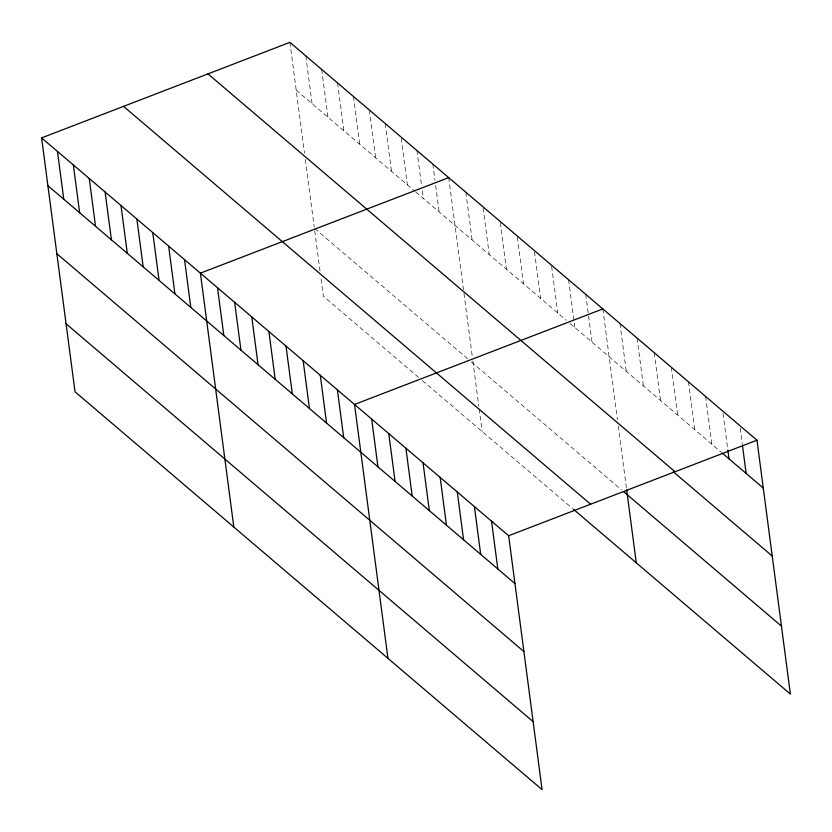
<?xml version="1.0" encoding="UTF-8"?>
<svg xmlns="http://www.w3.org/2000/svg" width="832" height="832" viewBox="0 0 832 832"><rect width="100%" height="100%" fill="white"/><g stroke="black" fill="none" stroke-linecap="round" stroke-linejoin="round"><path stroke-width="0.62" stroke-dasharray="4.16 3.12" d="M296.213 90.168L414.846 191.225M415.782 192.026L566.322 320.268M570.128 323.502L721.406 452.369M467.584 358.748L314.392 228.249L320.029 271.066M471.318 361.93L621.608 489.944M418.621 377.416L323.346 296.254L320.694 276.11M422.365 380.598L572.53 508.518M740.178 428.137L742.331 444.496M723.05 413.556L727.688 448.781M705.598 396.448L711.89 444.257M688.47 381.857L694.762 429.676M671.351 367.266L677.643 415.085M654.222 352.685L660.514 400.494M637.094 338.094L643.386 385.913M619.975 323.502L626.267 371.322M602.846 308.922L617.427 419.702M618.259 425.974L626.506 488.665M585.718 294.33L592.01 342.15M568.599 279.739L574.891 327.558M551.637 266.417L557.762 312.967M534.508 251.826L540.634 298.386M517.379 237.234L523.515 283.795M500.261 222.654L506.386 269.204M483.132 208.062L489.258 254.613M465.847 192.213L472.139 240.032M448.718 177.632L463.466 289.671M463.965 293.446L472.222 356.148M472.867 361.057L478.826 406.338M479.159 408.855L482.144 431.527M432.838 164.102L434.99 180.461M435.656 185.494L439.13 211.91M416.957 150.571L421.595 185.806M422.261 190.84L423.249 198.39M401.242 138.31L407.368 184.86M385.195 123.521L391.487 171.33M369.314 109.99L375.617 157.81M353.434 96.47L359.736 144.279M337.553 82.94L343.855 130.749M321.682 69.41L327.974 117.229M305.802 55.89L312.094 103.698M289.921 42.359L304.502 153.14M305.323 159.411L314.226 227.022"/><path stroke-width="1.25" d="M41.6 137.894L508.654 535.746L542.079 789.641L75.026 391.789L41.6 137.894L289.921 42.359L756.974 440.211L790.4 694.106L573.477 509.33M448.718 177.632L200.398 273.156L233.823 527.062M602.846 308.922L354.526 404.446L387.951 658.351M508.654 535.746L756.974 440.211M722.353 453.18L763.266 488.02M207.969 73.882L675.033 471.734M673.275 471.744L772.221 556.036M623.511 491.566L781.446 626.101M123.542 106.361L590.595 504.213M47.892 185.702L514.946 583.554M56.846 253.708L523.9 651.56M66.071 323.783L533.125 721.635M742.498 445.754L746.148 473.439M727.854 450.039L729.019 458.848M626.673 489.892L636.272 562.817M491.535 521.154L497.827 568.963M474.406 506.563L480.698 554.382M457.278 491.982L463.57 539.791M440.159 477.391L446.451 525.2M423.03 462.8L429.322 510.619M405.902 448.219L412.194 496.028M388.773 433.628L395.075 481.437M371.654 419.037L377.946 466.856M337.397 389.865L343.699 437.674M320.278 375.274L326.57 423.093M303.15 360.682L309.442 408.502M286.021 346.102L292.323 393.91M268.902 331.51L275.194 379.33M251.774 316.919L258.066 364.738M234.645 302.338L240.947 350.147M217.526 287.747L223.818 335.566M184.517 259.636L190.809 307.445M168.636 246.106L174.938 293.914M152.755 232.575L159.058 280.394M136.874 219.055L143.177 266.864M121.004 205.525L127.296 253.334M105.123 191.994L111.415 239.814M89.242 178.474L95.534 226.283M73.362 164.944L79.654 212.753M57.481 151.414L63.773 199.233"/></g></svg>
